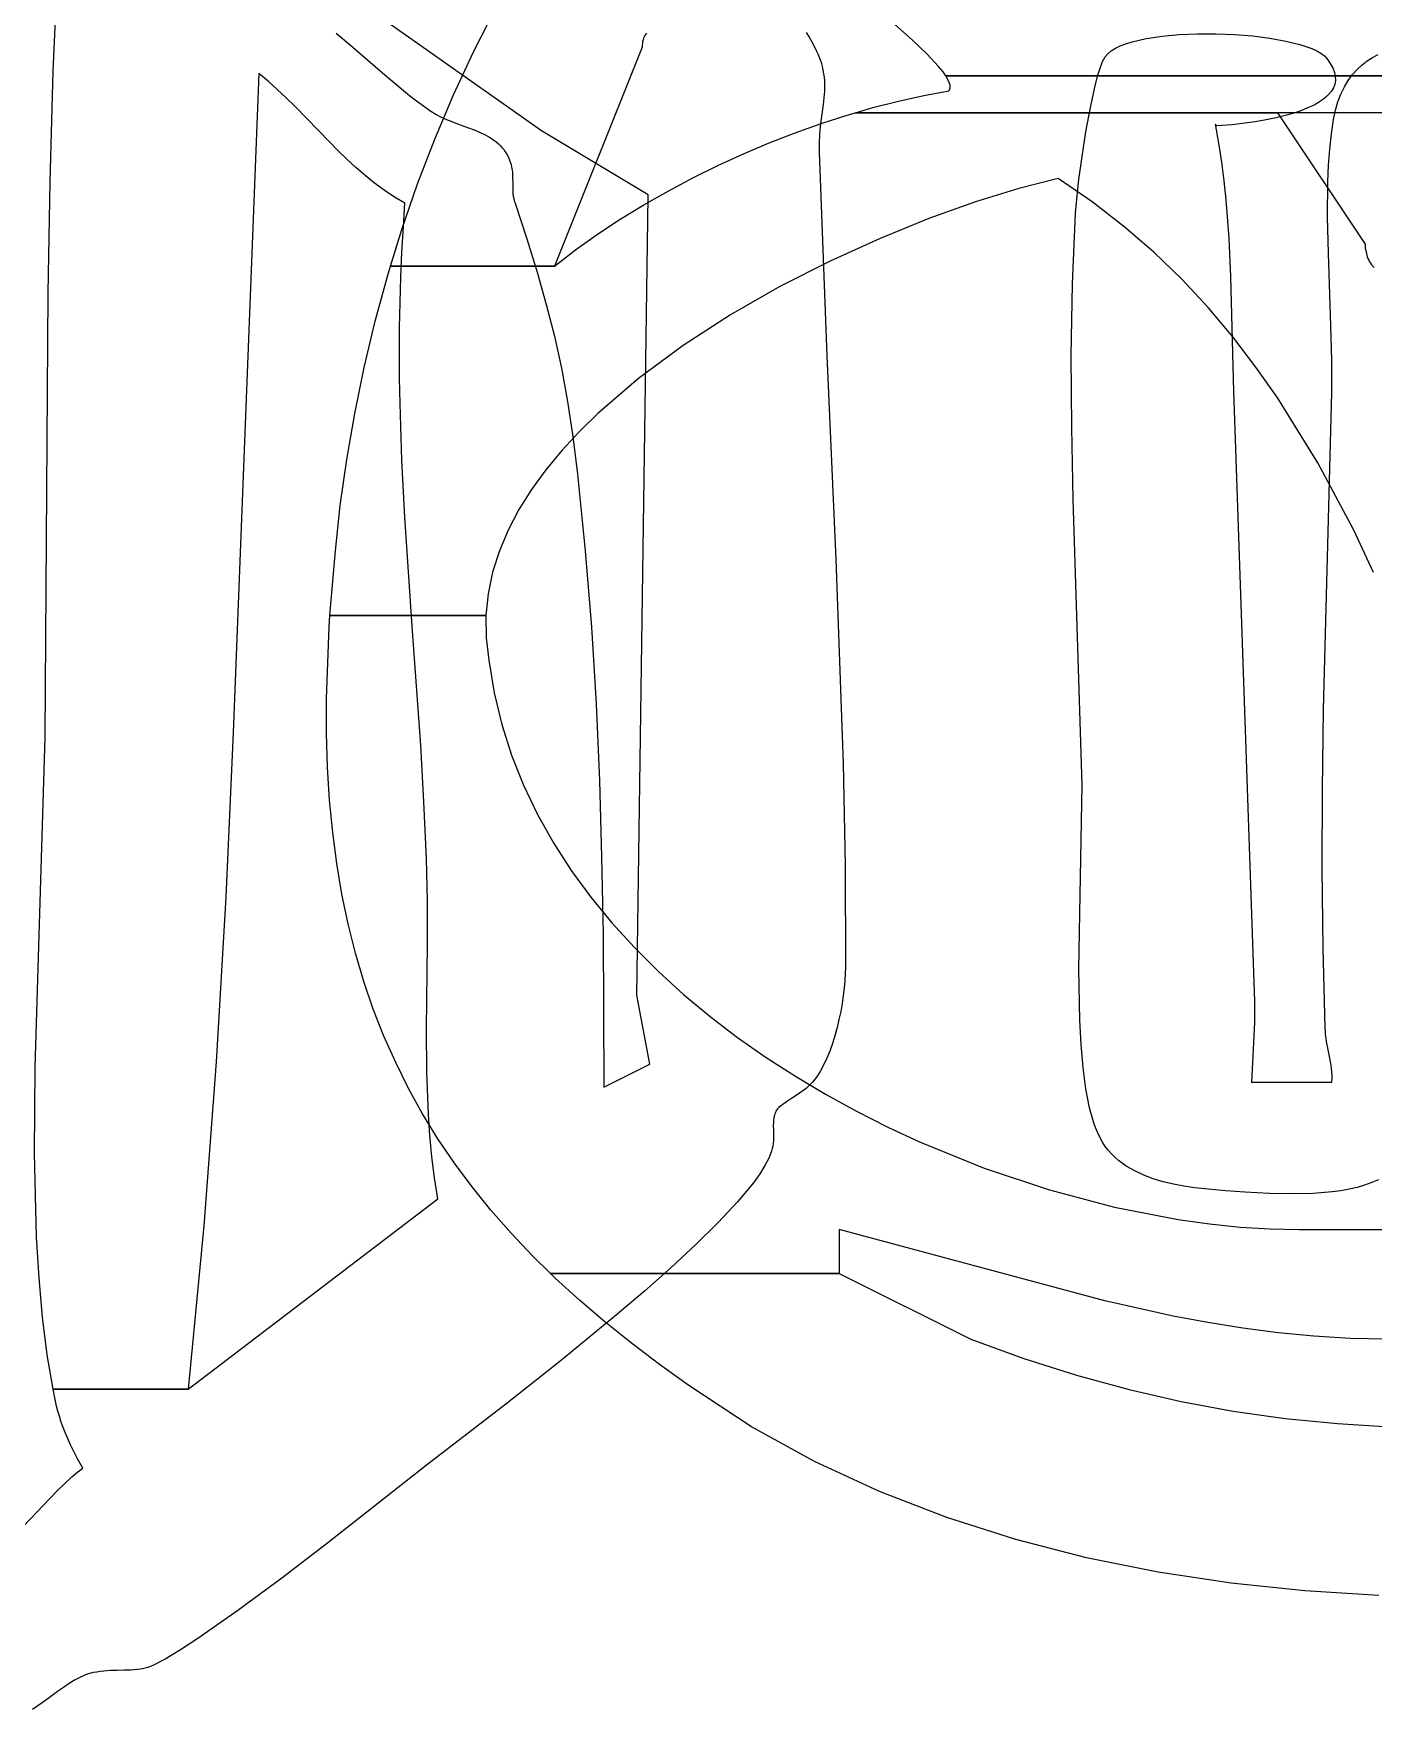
# Model space of a CAD drawing. Extents: x 111.8 to 210.7, y -80.1 to -34.2.
# Drawn here: x 194.178 to 196.335, y -74.851 to -72.151 of the extents above; entities that cross this region are included whole.
import ezdxf

# ---------------------------------------------------------------- set-up
doc = ezdxf.new("R2010")
doc.units = 0
doc.layers.add('BLACK', color=7, linetype='CONTINUOUS')

msp = doc.modelspace()

# ---------------------------------------------------------------- linework, layer by layer
at = {"layer": 'BLACK', "linetype": 'CONTINUOUS'}
for p, q in [((194.995469, -72.30811), (194.53774, -71.985318)), ((194.209449, -72.211743), (194.216583, -72.046717)), ((194.8866, -72.180003), (194.921731, -72.111429)), ((195.592288, -72.16154), (195.564562, -72.137052)), ((194.6652, -72.150703), (194.688097, -72.17003)), ((194.688097, -72.17003), (194.735846, -72.211537)), ((195.157587, -72.173148), (195.016514, -72.525838)), ((195.157688, -72.169944), (195.157587, -72.173148)), ((195.157983, -72.166939), (195.157688, -72.169944)), ((195.158459, -72.164129), (195.157983, -72.166939)), ((195.159103, -72.161506), (195.158459, -72.164129)), ((195.159901, -72.159064), (195.159103, -72.161506)), ((195.160842, -72.156796), (195.159901, -72.159064)), ((195.161912, -72.154696), (195.160842, -72.156796)), ((195.163098, -72.152758), (195.161912, -72.154696)), ((195.164388, -72.150974), (195.163098, -72.152758)), ((195.421579, -72.149448), (195.426453, -72.157168)), ((195.426453, -72.157168), (195.430804, -72.164601)), ((195.430804, -72.164601), (195.434656, -72.171766)), ((195.434656, -72.171766), (195.438036, -72.178684)), ((195.616087, -72.184169), (195.592288, -72.16154)), ((195.912699, -72.179397), (195.91949, -72.17514)), ((195.91949, -72.17514), (195.927453, -72.171255)), ((195.927453, -72.171255), (195.936498, -72.167736)), ((195.936498, -72.167736), (195.946534, -72.164578)), ((195.946534, -72.164578), (195.969218, -72.159323)), ((195.969218, -72.159323), (195.994787, -72.155448)), ((195.994787, -72.155448), (196.022517, -72.15291)), ((196.022517, -72.15291), (196.05169, -72.151666)), ((196.05169, -72.151666), (196.081584, -72.151675)), ((196.081584, -72.151675), (196.111477, -72.152892)), ((196.111477, -72.152892), (196.14065, -72.155277)), ((196.14065, -72.155277), (196.168381, -72.158785)), ((196.168381, -72.158785), (196.193949, -72.163374)), ((196.193949, -72.163374), (196.216633, -72.169002)), ((196.216633, -72.169002), (196.235714, -72.175627)), ((196.235714, -72.175627), (196.243677, -72.179299)), ((194.853949, -72.250024), (194.8866, -72.180003)), ((195.438036, -72.178684), (195.440969, -72.185373)), ((195.440969, -72.185373), (195.443478, -72.191852)), ((195.443478, -72.191852), (195.445591, -72.198142)), ((195.445591, -72.198142), (195.447332, -72.204261)), ((195.634927, -72.204317), (195.616087, -72.184169)), ((195.894975, -72.207118), (195.898996, -72.196608)), ((195.898996, -72.196608), (195.90299, -72.189047)), ((195.90299, -72.189047), (195.907168, -72.184031)), ((195.907168, -72.184031), (195.912699, -72.179397)), ((196.243677, -72.179299), (196.250469, -72.183204)), ((196.250469, -72.183204), (196.255999, -72.187337)), ((196.255999, -72.187337), (196.260177, -72.191693)), ((196.260177, -72.191693), (196.265631, -72.199446)), ((196.265631, -72.199446), (196.269639, -72.206835)), ((196.308807, -72.209085), (196.31669, -72.201656)), ((196.31669, -72.201656), (196.325003, -72.195223)), ((196.325003, -72.195223), (196.333686, -72.189779)), ((196.333686, -72.189779), (196.342678, -72.185316)), ((194.204411, -72.39029), (194.209449, -72.211743)), ((194.540385, -72.215505), (194.499375, -73.277146)), ((194.555529, -72.228201), (194.540385, -72.215505)), ((194.570254, -72.241416), (194.555529, -72.228201)), ((194.735846, -72.211537), (194.759767, -72.23198)), ((195.447332, -72.204261), (195.448725, -72.210229)), ((195.448725, -72.210229), (195.449797, -72.216065)), ((195.449797, -72.216065), (195.450573, -72.221789)), ((195.450573, -72.221789), (195.451077, -72.22742)), ((195.451077, -72.22742), (195.451335, -72.232977)), ((195.642164, -72.213268), (195.634927, -72.204317)), ((195.646533, -72.219576), (195.642164, -72.213268)), ((195.647774, -72.221366), (195.646533, -72.219576)), ((195.646533, -72.219576), (199.587632, -72.219576)), ((199.587632, -72.219576), (195.646533, -72.219576)), ((195.651627, -72.228534), (195.647774, -72.221366)), ((195.653594, -72.234695), (195.651627, -72.228534)), ((195.886991, -72.235391), (195.890962, -72.220179)), ((195.890962, -72.220179), (195.894975, -72.207118)), ((196.269639, -72.206835), (196.272275, -72.213868)), ((196.272275, -72.213868), (196.273613, -72.220554)), ((196.273726, -72.226901), (196.272688, -72.232917)), ((196.273613, -72.220554), (196.273726, -72.226901)), ((196.288346, -72.237421), (196.294575, -72.22696)), ((196.294575, -72.22696), (196.301415, -72.217517)), ((196.301415, -72.217517), (196.308807, -72.209085)), ((194.584639, -72.255049), (194.570254, -72.241416)), ((194.598759, -72.269001), (194.584639, -72.255049)), ((194.759767, -72.23198), (194.783099, -72.251059)), ((194.783099, -72.251059), (194.794399, -72.259815)), ((194.823778, -72.321285), (194.853949, -72.250024)), ((195.45041, -72.254857), (195.449126, -72.265859)), ((195.451213, -72.243948), (195.45041, -72.254857)), ((195.451335, -72.232977), (195.451213, -72.243948)), ((195.570552, -72.260149), (195.61129, -72.251116)), ((195.61129, -72.251116), (195.651355, -72.243684)), ((195.651355, -72.243684), (195.653547, -72.239771)), ((195.653547, -72.239771), (195.653594, -72.234695)), ((195.879317, -72.27067), (195.886991, -72.235391)), ((196.258498, -72.253837), (196.252809, -72.258322)), ((196.263404, -72.249062), (196.258498, -72.253837)), ((196.267453, -72.243989), (196.263404, -72.249062)), ((196.270573, -72.238611), (196.267453, -72.243989)), ((196.272688, -72.232917), (196.270573, -72.238611)), ((196.277966, -72.261426), (196.282789, -72.248907)), ((196.282789, -72.248907), (196.288346, -72.237421)), ((194.654156, -72.325969), (194.598759, -72.269001)), ((194.794399, -72.259815), (194.805377, -72.267905)), ((194.805377, -72.267905), (194.815975, -72.27522)), ((194.815975, -72.27522), (194.826135, -72.281651)), ((194.826135, -72.281651), (194.834274, -72.285885)), ((195.445862, -72.29634), (195.487684, -72.282812)), ((195.449126, -72.265859), (195.445922, -72.288762)), ((195.487684, -72.282812), (195.500967, -72.278956)), ((195.500967, -72.278956), (195.529299, -72.270731)), ((195.500967, -72.278956), (196.180393, -72.278956)), ((196.180393, -72.278956), (195.500967, -72.278956)), ((195.529299, -72.270731), (195.570552, -72.260149)), ((195.872232, -72.309763), (195.879317, -72.27067)), ((196.197251, -72.282298), (196.178529, -72.28701)), ((196.180393, -72.278956), (196.321465, -72.490568)), ((196.462538, -72.278956), (196.180393, -72.278956)), ((196.215198, -72.27669), (196.197251, -72.282298)), ((196.231781, -72.270122), (196.215198, -72.27669)), ((196.239377, -72.266456), (196.231781, -72.270122)), ((196.246411, -72.262526), (196.239377, -72.266456)), ((196.252809, -72.258322), (196.246411, -72.262526)), ((196.27076, -72.289589), (196.273936, -72.274984)), ((196.273936, -72.274984), (196.277966, -72.261426)), ((194.834274, -72.285885), (194.842754, -72.289723)), ((194.842754, -72.289723), (194.851483, -72.293267)), ((194.851483, -72.293267), (194.860366, -72.296617)), ((194.860366, -72.296617), (194.878225, -72.303138)), ((194.878225, -72.303138), (194.887015, -72.306512)), ((194.887015, -72.306512), (194.895588, -72.310094)), ((194.895588, -72.310094), (194.903851, -72.313987)), ((195.167448, -72.411297), (194.995469, -72.30811)), ((195.403988, -72.311262), (195.445862, -72.29634)), ((195.444405, -72.300973), (195.443214, -72.313897)), ((195.445922, -72.288762), (195.444405, -72.300973)), ((195.866015, -72.349477), (195.872232, -72.309763)), ((196.082907, -72.300172), (196.08026, -72.297526)), ((196.08026, -72.297526), (196.085762, -72.327848)), ((196.10767, -72.298224), (196.082907, -72.300172)), ((196.123602, -72.296434), (196.10767, -72.298224)), ((196.141115, -72.294012), (196.123602, -72.296434)), ((196.15962, -72.290893), (196.141115, -72.294012)), ((196.178529, -72.28701), (196.15962, -72.290893)), ((196.267271, -72.312718), (196.27076, -72.289589)), ((194.668122, -72.339998), (194.654156, -72.325969)), ((194.796087, -72.39358), (194.823778, -72.321285)), ((194.903851, -72.313987), (194.911711, -72.31829)), ((194.911711, -72.31829), (194.919075, -72.323105)), ((194.919075, -72.323105), (194.922542, -72.325736)), ((194.922542, -72.325736), (194.92585, -72.328532)), ((194.92585, -72.328532), (194.928988, -72.331507)), ((194.928988, -72.331507), (194.931943, -72.334673)), ((194.931943, -72.334673), (194.934704, -72.338042)), ((194.934704, -72.338042), (194.93726, -72.341627)), ((195.320707, -72.345085), (195.362218, -72.327528)), ((195.362218, -72.327528), (195.403988, -72.311262)), ((195.443214, -72.313897), (195.44255, -72.32769)), ((195.44255, -72.32769), (195.442615, -72.342505)), ((196.085762, -72.327848), (196.090415, -72.358282)), ((196.262883, -72.363224), (196.264678, -72.337327)), ((196.264678, -72.337327), (196.267271, -72.312718)), ((194.682289, -72.35374), (194.668122, -72.339998)), ((194.696735, -72.367094), (194.682289, -72.35374)), ((194.93726, -72.341627), (194.939599, -72.345441)), ((194.939599, -72.345441), (194.94171, -72.349496)), ((194.94171, -72.349496), (194.94358, -72.353805)), ((194.94358, -72.353805), (194.945198, -72.35838)), ((194.945198, -72.35838), (194.946508, -72.362408)), ((194.946508, -72.362408), (194.947492, -72.36654)), ((195.239079, -72.383867), (195.279609, -72.363882)), ((195.279609, -72.363882), (195.320707, -72.345085)), ((195.442615, -72.342505), (195.455182, -72.670341)), ((195.860946, -72.386616), (195.866015, -72.349477)), ((196.090415, -72.358282), (196.0943, -72.388817)), ((196.261789, -72.390213), (196.262883, -72.363224)), ((194.201388, -72.569054), (194.204411, -72.39029)), ((194.711538, -72.37996), (194.696735, -72.367094)), ((194.726775, -72.392237), (194.711538, -72.37996)), ((194.947492, -72.36654), (194.948198, -72.370758)), ((194.948198, -72.370758), (194.94867, -72.375041)), ((194.94867, -72.375041), (194.948957, -72.379371)), ((194.948957, -72.379371), (194.949104, -72.383728)), ((194.949104, -72.383728), (194.949166, -72.392446)), ((195.199272, -72.404989), (195.239079, -72.383867)), ((195.827703, -72.384762), (195.76432, -72.400838)), ((195.882187, -72.422248), (195.827703, -72.38476)), ((195.827703, -72.38476), (195.827703, -72.384762)), ((195.857303, -72.417989), (195.860946, -72.386616)), ((196.0943, -72.388817), (196.0975, -72.419441)), ((196.261319, -72.446695), (196.261789, -72.390213)), ((194.742523, -72.403824), (194.726775, -72.392237)), ((194.75886, -72.414621), (194.742523, -72.403824)), ((194.775694, -72.424427), (194.75886, -72.414621)), ((194.770875, -72.466701), (194.796087, -72.39358)), ((194.949166, -72.392446), (194.949228, -72.401039)), ((194.949228, -72.401039), (194.949376, -72.405241)), ((194.949376, -72.405241), (194.949663, -72.409354)), ((194.949663, -72.409354), (194.950135, -72.413358)), ((194.950135, -72.413358), (194.950841, -72.417235)), ((194.950841, -72.417235), (194.951825, -72.420964)), ((195.148927, -73.699818), (195.167448, -72.413943)), ((195.160344, -72.427195), (195.199272, -72.404989)), ((195.167448, -72.413943), (195.167448, -72.411297)), ((195.76432, -72.400838), (195.694273, -72.422442)), ((195.855365, -72.440401), (195.857303, -72.417989)), ((194.773136, -72.46256), (194.775694, -72.424427)), ((194.951825, -72.420964), (194.952437, -72.422767)), ((194.952437, -72.422767), (194.953135, -72.424526)), ((194.953135, -72.424526), (194.971889, -72.481918)), ((195.122449, -72.450435), (195.160344, -72.427195)), ((195.694273, -72.422442), (195.619163, -72.449315)), ((195.850285, -72.554952), (195.855365, -72.440401)), ((195.933346, -72.461893), (195.882187, -72.422248)), ((196.0975, -72.419441), (196.102166, -72.48091)), ((194.752646, -72.525838), (194.770875, -72.466701)), ((194.770904, -72.50324), (194.773136, -72.46256)), ((195.085743, -72.474657), (195.122449, -72.450435)), ((195.619163, -72.449315), (195.540591, -72.4812)), ((195.981366, -72.50358), (195.933346, -72.461893)), ((196.262492, -72.505224), (196.261319, -72.446695)), ((194.971889, -72.481918), (194.988565, -72.535899)), ((195.016514, -72.525838), (195.050379, -72.499808)), ((195.050379, -72.499808), (195.085743, -72.474657)), ((195.540591, -72.4812), (195.460159, -72.517838)), ((196.102166, -72.48091), (196.105065, -72.542596)), ((196.321465, -72.490568), (196.321603, -72.49353)), ((196.321603, -72.49353), (196.32193, -72.496845)), ((196.32193, -72.496845), (196.322568, -72.501039)), ((194.748144, -72.540442), (194.752646, -72.525838)), ((194.752646, -72.525838), (195.016514, -72.525838)), ((195.016514, -72.525838), (194.752646, -72.525838)), ((194.769168, -72.543919), (194.770904, -72.50324)), ((195.460159, -72.517838), (195.379469, -72.55897)), ((196.026435, -72.54719), (195.981366, -72.50358)), ((196.266667, -72.622219), (196.262492, -72.505224)), ((196.322568, -72.501039), (196.323618, -72.505852)), ((196.323618, -72.505852), (196.325185, -72.511027)), ((196.325185, -72.511027), (196.326195, -72.513669)), ((196.326195, -72.513669), (196.327372, -72.516305)), ((196.327372, -72.516305), (196.32873, -72.518902)), ((196.32873, -72.518902), (196.330282, -72.521428)), ((196.330282, -72.521428), (196.332041, -72.523851)), ((196.332041, -72.523851), (196.334019, -72.526138)), ((196.334019, -72.526138), (196.33623, -72.528257)), ((194.727892, -72.614597), (194.748144, -72.540442)), ((194.767927, -72.584599), (194.769168, -72.543919)), ((194.988565, -72.535899), (195.003318, -72.587772)), ((196.068739, -72.592609), (196.026435, -72.54719)), ((196.105065, -72.542596), (196.108166, -72.666248)), ((194.196427, -73.284422), (194.201388, -72.569054)), ((195.379469, -72.55897), (195.300122, -72.604339)), ((195.848461, -72.670217), (195.850285, -72.554952)), ((194.767183, -72.625279), (194.767927, -72.584599)), ((195.003318, -72.587772), (195.016304, -72.638839)), ((195.300122, -72.604339), (195.223719, -72.653686)), ((196.108468, -72.639719), (196.068739, -72.592609)), ((194.71012, -72.688958), (194.727892, -72.614597)), ((194.766935, -72.665958), (194.767183, -72.625279)), ((196.268119, -72.677585), (196.266667, -72.622219)), ((195.016304, -72.638839), (195.027678, -72.690402)), ((195.223719, -72.653686), (195.151864, -72.706753)), ((196.145806, -72.688406), (196.108468, -72.639719)), ((194.694828, -72.763319), (194.71012, -72.688958)), ((194.767183, -72.706638), (194.766935, -72.665958)), ((195.455182, -72.670341), (195.469734, -72.998672)), ((195.849179, -72.785915), (195.848461, -72.670217)), ((196.108166, -72.666248), (196.10967, -72.728027)), ((196.180943, -72.738552), (196.145806, -72.688406)), ((196.268114, -72.728797), (196.268119, -72.677585)), ((194.767927, -72.747318), (194.767183, -72.706638)), ((195.027678, -72.690402), (195.037595, -72.743763)), ((195.151864, -72.706753), (195.086156, -72.763282)), ((196.10967, -72.728027), (196.11201, -72.789651)), ((196.245358, -72.842757), (196.180943, -72.738552)), ((196.254885, -73.240765), (196.268114, -72.728797)), ((194.682015, -72.837474), (194.694828, -72.763319)), ((194.77094, -72.838713), (194.767927, -72.747318)), ((195.037595, -72.743763), (195.04621, -72.800224)), ((195.086156, -72.763282), (195.056108, -72.792763)), ((195.056108, -72.792763), (195.028198, -72.823013)), ((195.851727, -72.901768), (195.849179, -72.785915)), ((196.11201, -72.789651), (196.14376, -73.710401)), ((195.028198, -72.823013), (195.002625, -72.853999)), ((195.04621, -72.800224), (195.053677, -72.861089)), ((194.671682, -72.911215), (194.682015, -72.837474)), ((194.775658, -72.930294), (194.77094, -72.838713)), ((196.303213, -72.951406), (196.245358, -72.842757)), ((195.002625, -72.853999), (194.979591, -72.885689)), ((195.053677, -72.861089), (195.066131, -72.984234)), ((194.979591, -72.885689), (194.959294, -72.918051)), ((195.865948, -73.361151), (195.851727, -72.901768)), ((194.663829, -72.984336), (194.671682, -72.911215)), ((194.788102, -73.113766), (194.775658, -72.930294)), ((194.959294, -72.918051), (194.941936, -72.951052)), ((194.941936, -72.951052), (194.927717, -72.98466)), ((196.33531, -73.019601), (196.303213, -72.951406)), ((194.655039, -73.088804), (194.663829, -72.984336)), ((194.927717, -72.98466), (194.916836, -73.018843)), ((195.066131, -72.984234), (195.075918, -73.107564)), ((195.469734, -72.998672), (195.48131, -73.327004)), ((194.916836, -73.018843), (194.909495, -73.053568)), ((194.909495, -73.053568), (194.905892, -73.088804)), ((194.65353, -73.106736), (194.655039, -73.088804)), ((194.655039, -73.088804), (194.905892, -73.088804)), ((194.905892, -73.088804), (194.655039, -73.088804)), ((194.905892, -73.088804), (194.906229, -73.124517)), ((194.649224, -73.222884), (194.65353, -73.106736)), ((194.801042, -73.297238), (194.788102, -73.113766)), ((195.075918, -73.107564), (195.08335, -73.231019)), ((194.906229, -73.124517), (194.910706, -73.160676)), ((194.910706, -73.160676), (194.919254, -73.212955)), ((194.649383, -73.278727), (194.649224, -73.222884)), ((194.919254, -73.212955), (194.931561, -73.263969)), ((195.08335, -73.231019), (195.088734, -73.354536)), ((196.252973, -73.368758), (196.254885, -73.240765)), ((194.499375, -73.277146), (194.487262, -73.542401)), ((194.651118, -73.333142), (194.649383, -73.278727)), ((194.931561, -73.263969), (194.947458, -73.313691)), ((194.180221, -73.815903), (194.196427, -73.284422)), ((194.80638, -73.388819), (194.801042, -73.297238)), ((194.654454, -73.386176), (194.651118, -73.333142)), ((194.947458, -73.313691), (194.966778, -73.362095)), ((195.48131, -73.327004), (195.484431, -73.491014)), ((194.966778, -73.362095), (194.989353, -73.409156)), ((195.088734, -73.354536), (195.092383, -73.478053)), ((195.860656, -73.657484), (195.865948, -73.361151)), ((194.659418, -73.437873), (194.654454, -73.386176)), ((194.810261, -73.480213), (194.80638, -73.388819)), ((196.252487, -73.49675), (196.252973, -73.368758)), ((194.989353, -73.409156), (195.015015, -73.454849)), ((194.666035, -73.488278), (194.659418, -73.437873)), ((195.015015, -73.454849), (195.043596, -73.499146)), ((194.674331, -73.537437), (194.666035, -73.488278)), ((194.812033, -73.548783), (194.810261, -73.480213)), ((195.092383, -73.478053), (195.094605, -73.601508)), ((195.484431, -73.491014), (195.484948, -73.654839)), ((196.253862, -73.624742), (196.252487, -73.49675)), ((195.043596, -73.499146), (195.074928, -73.542022)), ((194.487262, -73.542401), (194.471925, -73.807222)), ((194.684332, -73.585395), (194.674331, -73.537437)), ((194.812038, -73.617508), (194.812033, -73.548783)), ((195.074928, -73.542022), (195.108843, -73.583452)), ((194.696064, -73.632196), (194.684332, -73.585395)), ((195.094605, -73.601508), (195.09601, -73.847984)), ((195.108843, -73.583452), (195.145173, -73.62341)), ((194.709552, -73.677887), (194.696064, -73.632196)), ((194.810591, -73.755049), (194.812038, -73.617508)), ((195.145173, -73.62341), (195.183751, -73.661869)), ((196.257531, -73.752734), (196.253862, -73.624742)), ((195.484948, -73.654839), (195.484731, -73.665203)), ((195.862124, -73.740249), (195.860656, -73.657484)), ((194.724823, -73.722513), (194.709552, -73.677887)), ((195.183751, -73.661869), (195.224408, -73.698804)), ((195.484085, -73.676362), (195.483012, -73.68818)), ((195.484731, -73.665203), (195.484085, -73.676362)), ((195.170093, -73.810943), (195.148927, -73.699818)), ((195.224408, -73.698804), (195.266976, -73.734189)), ((195.479603, -73.713249), (195.477274, -73.72623)), ((195.481517, -73.700521), (195.479603, -73.713249)), ((195.483012, -73.68818), (195.481517, -73.700521)), ((196.14376, -73.710401), (196.143642, -73.727149)), ((194.741902, -73.766118), (194.724823, -73.722513)), ((195.266976, -73.734189), (195.311289, -73.767999)), ((195.474535, -73.739326), (195.471388, -73.752404)), ((195.477274, -73.72623), (195.474535, -73.739326)), ((195.864214, -73.779523), (195.862124, -73.740249)), ((196.143642, -73.727149), (196.143306, -73.743681)), ((194.760816, -73.808747), (194.741902, -73.766118)), ((194.811062, -73.823681), (194.810591, -73.755049)), ((195.311289, -73.767999), (195.357177, -73.800207)), ((195.467839, -73.765326), (195.46389, -73.777958)), ((195.471388, -73.752404), (195.467839, -73.765326)), ((196.143306, -73.743681), (196.142107, -73.776216)), ((196.257679, -73.758191), (196.257531, -73.752734)), ((196.258094, -73.763648), (196.257679, -73.758191)), ((196.258735, -73.769105), (196.258094, -73.763648)), ((195.459546, -73.790163), (195.45481, -73.801806)), ((195.46389, -73.777958), (195.459546, -73.790163)), ((195.867436, -73.816565), (195.864214, -73.779523)), ((196.142107, -73.776216), (196.140412, -73.808255)), ((196.259557, -73.774562), (196.258735, -73.769105)), ((196.261577, -73.785476), (196.259557, -73.774562)), ((196.263815, -73.796391), (196.261577, -73.785476)), ((194.179193, -73.954743), (194.180221, -73.815903)), ((194.471925, -73.807222), (194.452122, -74.071423)), ((194.781589, -73.850447), (194.760816, -73.808747)), ((195.09601, -73.847984), (195.170093, -73.810943)), ((195.357177, -73.800207), (195.404472, -73.830787)), ((195.449687, -73.812752), (195.44418, -73.822865)), ((195.45481, -73.801806), (195.449687, -73.812752)), ((195.871961, -73.850754), (195.867436, -73.816565)), ((196.140412, -73.808255), (196.138468, -73.840047)), ((196.265928, -73.807305), (196.263815, -73.796391)), ((196.266832, -73.812762), (196.265928, -73.807305)), ((196.267577, -73.818219), (196.266832, -73.812762)), ((196.26812, -73.823676), (196.267577, -73.818219)), ((194.813609, -73.892095), (194.811062, -73.823681)), ((195.404472, -73.830787), (195.453008, -73.859715)), ((195.425298, -73.846863), (195.421445, -73.850169)), ((195.428849, -73.843488), (195.425298, -73.846863)), ((195.432031, -73.840047), (195.428849, -73.843488)), ((195.438294, -73.832008), (195.432031, -73.840047)), ((195.44418, -73.822865), (195.438294, -73.832008)), ((196.138468, -73.840047), (196.268114, -73.840047)), ((196.268114, -73.840047), (196.268431, -73.83459)), ((196.268419, -73.829133), (196.26812, -73.823676)), ((196.268431, -73.83459), (196.268419, -73.829133)), ((194.804247, -73.891262), (194.781589, -73.850447)), ((195.384034, -73.876138), (195.380782, -73.878532)), ((195.391543, -73.871027), (195.384034, -73.876138)), ((195.399951, -73.865513), (195.391543, -73.871027)), ((195.40873, -73.859627), (195.399951, -73.865513)), ((195.413095, -73.856555), (195.40873, -73.859627)), ((195.417355, -73.8534), (195.413095, -73.856555)), ((195.421445, -73.850169), (195.417355, -73.8534)), ((195.453008, -73.859715), (195.502616, -73.886963)), ((195.877958, -73.881471), (195.871961, -73.850754)), ((194.828818, -73.931238), (194.804247, -73.891262)), ((194.815962, -73.926192), (194.813609, -73.892095)), ((195.369234, -73.901315), (195.368891, -73.905484)), ((195.369841, -73.897177), (195.369234, -73.901315)), ((195.370769, -73.893078), (195.369841, -73.897177)), ((195.371372, -73.891045), (195.370769, -73.893078)), ((195.372077, -73.889025), (195.371372, -73.891045)), ((195.372892, -73.887018), (195.372077, -73.889025)), ((195.373823, -73.885026), (195.372892, -73.887018)), ((195.37561, -73.882981), (195.373823, -73.885026)), ((195.377952, -73.880815), (195.37561, -73.882981)), ((195.380782, -73.878532), (195.377952, -73.880815)), ((195.502616, -73.886963), (195.553128, -73.912506)), ((195.885598, -73.908094), (195.877958, -73.881471)), ((194.819196, -73.9602), (194.815962, -73.926192)), ((195.368891, -73.905484), (195.368753, -73.909676)), ((195.368753, -73.909676), (195.368862, -73.918099)), ((195.368862, -73.918099), (195.369095, -73.926522)), ((195.369095, -73.926522), (195.369112, -73.930715)), ((195.553128, -73.912506), (195.604376, -73.936319)), ((195.890088, -73.919677), (195.885598, -73.908094)), ((195.895052, -73.930005), (195.890088, -73.919677)), ((195.898987, -73.936991), (195.895052, -73.930005)), ((194.182661, -74.089954), (194.179193, -73.954743)), ((194.855326, -73.970419), (194.828818, -73.931238)), ((195.365885, -73.951172), (195.361581, -73.962391)), ((195.366577, -73.94918), (195.365885, -73.951172)), ((195.367166, -73.947174), (195.366577, -73.94918)), ((195.368071, -73.943121), (195.367166, -73.947174)), ((195.368659, -73.939022), (195.368071, -73.943121)), ((195.368986, -73.934884), (195.368659, -73.939022)), ((195.369112, -73.930715), (195.368986, -73.934884)), ((195.604376, -73.936319), (195.708409, -73.978648)), ((195.903335, -73.943572), (195.898987, -73.936991)), ((195.908078, -73.94976), (195.903335, -73.943572)), ((195.913196, -73.955569), (195.908078, -73.94976)), ((195.918668, -73.961012), (195.913196, -73.955569)), ((194.823428, -73.994107), (194.819196, -73.9602)), ((194.883797, -74.008852), (194.855326, -73.970419)), ((195.355197, -73.974667), (195.346859, -73.987923)), ((195.361581, -73.962391), (195.355197, -73.974667)), ((195.708409, -73.978648), (195.813372, -74.013745)), ((195.924475, -73.966101), (195.918668, -73.961012)), ((195.930597, -73.970851), (195.924475, -73.966101)), ((195.937013, -73.975273), (195.930597, -73.970851)), ((195.943705, -73.979382), (195.937013, -73.975273)), ((195.950653, -73.983189), (195.943705, -73.979382)), ((195.965234, -73.989955), (195.950653, -73.983189)), ((194.828782, -74.027901), (194.823428, -73.994107)), ((194.914257, -74.04658), (194.883797, -74.008852)), ((195.336688, -74.002084), (195.311342, -74.032818)), ((195.346859, -73.987923), (195.336688, -74.002084)), ((195.980598, -73.995673), (195.965234, -73.989955)), ((195.996586, -74.00045), (195.980598, -73.995673)), ((196.013039, -74.00439), (195.996586, -74.00045)), ((196.029798, -74.007597), (196.013039, -74.00439)), ((196.046705, -74.010176), (196.029798, -74.007597)), ((196.0636, -74.012232), (196.046705, -74.010176)), ((196.308748, -74.009612), (196.295986, -74.012554)), ((196.32085, -74.006109), (196.308748, -74.009612)), ((196.332311, -74.002014), (196.32085, -74.006109)), ((196.343149, -73.9973), (196.332311, -74.002014)), ((194.426615, -74.334818), (194.828782, -74.027901)), ((195.311342, -74.032818), (195.280144, -74.066266)), ((195.813372, -74.013745), (195.917921, -74.041403)), ((196.096719, -74.015194), (196.0636, -74.012232)), ((196.127886, -74.017318), (196.096719, -74.015194)), ((196.167846, -74.019264), (196.127886, -74.017318)), ((196.204485, -74.019989), (196.167846, -74.019264)), ((196.237954, -74.019265), (196.204485, -74.019989)), ((196.268404, -74.016863), (196.237954, -74.019265)), ((196.282544, -74.014961), (196.268404, -74.016863)), ((196.295986, -74.012554), (196.282544, -74.014961)), ((194.946732, -74.08365), (194.914257, -74.04658)), ((195.917921, -74.041403), (196.020714, -74.061414)), ((196.020714, -74.061414), (196.071032, -74.068487)), ((194.186594, -74.155259), (194.182661, -74.089954)), ((194.452122, -74.071423), (194.426615, -74.334818)), ((194.981248, -74.120106), (194.946732, -74.08365)), ((195.280144, -74.066266), (195.244078, -74.101822)), ((195.902648, -74.192297), (195.475013, -74.077673)), ((195.475013, -74.077673), (195.475013, -74.148209)), ((196.071032, -74.068487), (196.120407, -74.073572)), ((196.120407, -74.073572), (196.168671, -74.076641)), ((196.168671, -74.076641), (196.215657, -74.07767)), ((196.215657, -74.07767), (196.850498, -74.07767)), ((195.244078, -74.101822), (195.204128, -74.138882)), ((195.009895, -74.148209), (194.981248, -74.120106)), ((195.204128, -74.138882), (195.161279, -74.176841)), ((194.192267, -74.21853), (194.186594, -74.155259)), ((195.01783, -74.155994), (195.009895, -74.148209)), ((195.009895, -74.148209), (195.475013, -74.148209)), ((195.475013, -74.148209), (195.009895, -74.148209)), ((195.056505, -74.191358), (195.01783, -74.155994)), ((195.475013, -74.148209), (195.686625, -74.254018)), ((195.097298, -74.226245), (195.056505, -74.191358)), ((195.161279, -74.176841), (195.116516, -74.215094)), ((196.012656, -74.21682), (195.902648, -74.192297)), ((194.199886, -74.27939), (194.192267, -74.21853)), ((195.116516, -74.215094), (195.025183, -74.290066)), ((195.140235, -74.260699), (195.097298, -74.226245)), ((196.06841, -74.227325), (196.012656, -74.21682)), ((196.124732, -74.236383), (196.06841, -74.227325)), ((195.686625, -74.254018), (195.772206, -74.285033)), ((196.181673, -74.243788), (196.124732, -74.236383)), ((196.239287, -74.249334), (196.181673, -74.243788)), ((196.297623, -74.252812), (196.239287, -74.249334)), ((196.356735, -74.254018), (196.297623, -74.252812)), ((194.209211, -74.334818), (194.199886, -74.27939)), ((195.185342, -74.294766), (195.140235, -74.260699)), ((195.025183, -74.290066), (194.938005, -74.358961)), ((195.232644, -74.32849), (195.185342, -74.294766)), ((195.772206, -74.285033), (195.857115, -74.312019)), ((194.209656, -74.337463), (194.209211, -74.334818)), ((194.209211, -74.334818), (194.426615, -74.334818)), ((194.426615, -74.334818), (194.209211, -74.334818)), ((195.33394, -74.395093), (195.232644, -74.32849)), ((195.857115, -74.312019), (195.941508, -74.335078)), ((195.941508, -74.335078), (196.025539, -74.354314)), ((194.211238, -74.345836), (194.209656, -74.337463)), ((194.213005, -74.354093), (194.211238, -74.345836)), ((194.214958, -74.362241), (194.213005, -74.354093)), ((194.217098, -74.370288), (194.214958, -74.362241)), ((194.938005, -74.358961), (194.807615, -74.459172)), ((196.025539, -74.354314), (196.109363, -74.36983)), ((194.219423, -74.378242), (194.217098, -74.370288)), ((194.221935, -74.386111), (194.219423, -74.378242)), ((194.224632, -74.393903), (194.221935, -74.386111)), ((196.109363, -74.36983), (196.193136, -74.38173)), ((196.193136, -74.38173), (196.277011, -74.390117)), ((194.227516, -74.401624), (194.224632, -74.393903)), ((194.230585, -74.409284), (194.227516, -74.401624)), ((194.233841, -74.41689), (194.230585, -74.409284)), ((195.435131, -74.450942), (195.33394, -74.395093)), ((196.277011, -74.390117), (196.361146, -74.395094)), ((194.237282, -74.424449), (194.233841, -74.41689)), ((194.24091, -74.431969), (194.237282, -74.424449)), ((194.244724, -74.439458), (194.24091, -74.431969)), ((194.248724, -74.446924), (194.244724, -74.439458)), ((194.23922, -74.475935), (194.249009, -74.467644)), ((194.252909, -74.454374), (194.248724, -74.446924)), ((194.249009, -74.467644), (194.253348, -74.464398)), ((194.257281, -74.461817), (194.252909, -74.454374)), ((194.253348, -74.464398), (194.257281, -74.461817)), ((194.807615, -74.459172), (194.714597, -74.532718)), ((195.540042, -74.49966), (195.435131, -74.450942)), ((194.215981, -74.498363), (194.228138, -74.486304)), ((194.228138, -74.486304), (194.23922, -74.475935)), ((194.161039, -74.555744), (194.215981, -74.498363)), ((195.64826, -74.541559), (195.540042, -74.49966)), ((194.714597, -74.532718), (194.648648, -74.584234)), ((195.759371, -74.576949), (195.64826, -74.541559)), ((195.872961, -74.606139), (195.759371, -74.576949)), ((194.648648, -74.584234), (194.577427, -74.638758)), ((195.988618, -74.629439), (195.872961, -74.606139)), ((196.105929, -74.647159), (195.988618, -74.629439)), ((194.577427, -74.638758), (194.506703, -74.691174)), ((196.224479, -74.65961), (196.105929, -74.647159)), ((196.343857, -74.667102), (196.224479, -74.65961)), ((194.506703, -74.691174), (194.442242, -74.736365)), ((194.442242, -74.736365), (194.414162, -74.754652)), ((194.414162, -74.754652), (194.389811, -74.769215)), ((194.26409, -74.793691), (194.260211, -74.795128)), ((194.267865, -74.792547), (194.26409, -74.793691)), ((194.273758, -74.791208), (194.267865, -74.792547)), ((194.279539, -74.790144), (194.273758, -74.791208)), ((194.285218, -74.789321), (194.279539, -74.790144)), ((194.290809, -74.788702), (194.285218, -74.789321)), ((194.296322, -74.788255), (194.290809, -74.788702)), ((194.30177, -74.787943), (194.296322, -74.788255)), ((194.312513, -74.787586), (194.30177, -74.787943)), ((194.323133, -74.787354), (194.312513, -74.787586)), ((194.333721, -74.786966), (194.323133, -74.787354)), ((194.339033, -74.786627), (194.333721, -74.786966)), ((194.344372, -74.786144), (194.339033, -74.786627)), ((194.349749, -74.785484), (194.344372, -74.786144)), ((194.355177, -74.78461), (194.349749, -74.785484)), ((194.361852, -74.782677), (194.355177, -74.78461)), ((194.369909, -74.779414), (194.361852, -74.782677)), ((194.389811, -74.769215), (194.369909, -74.779414)), ((194.225797, -74.814985), (194.21638, -74.821615)), ((194.234916, -74.808877), (194.225797, -74.814985)), ((194.243709, -74.803436), (194.234916, -74.808877)), ((194.25215, -74.798805), (194.243709, -74.803436)), ((194.260211, -74.795128), (194.25215, -74.798805)), ((194.196758, -74.835873), (194.176268, -74.850503)), ((194.21638, -74.821615), (194.196758, -74.835873))]:
    msp.add_line(p, q, dxfattribs=at)

doc.saveas('drawing.dxf')
